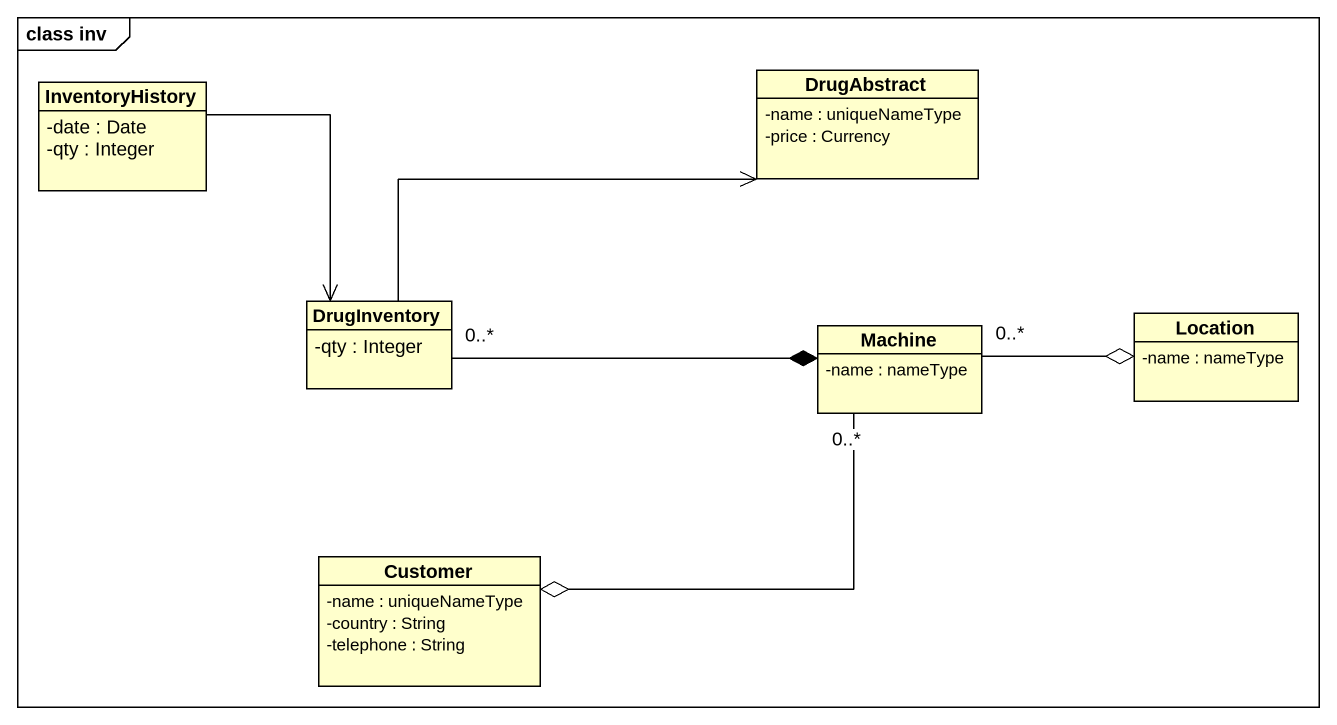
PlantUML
@startuml
mainframe class inv
hide circle
hide empty members
skinparam classAttributeIconSize 0
class InventoryHistory {
  -date : Date
  -qty : Integer
}
class DrugAbstract {
  -name : uniqueNameType
  -price : Currency
}
class DrugInventory {
  -qty : Integer
}
class Machine {
  -name : nameType
}
class Location {
  -name : nameType
}
class Customer {
  -name : uniqueNameType
  -country : String
  -telephone : String
}
InventoryHistory --> DrugInventory
DrugInventory -right-> DrugAbstract
Machine *-left- "0..*" DrugInventory
Location o-left- "0..*" Machine
Customer o-right- "0..*" Machine
@enduml
